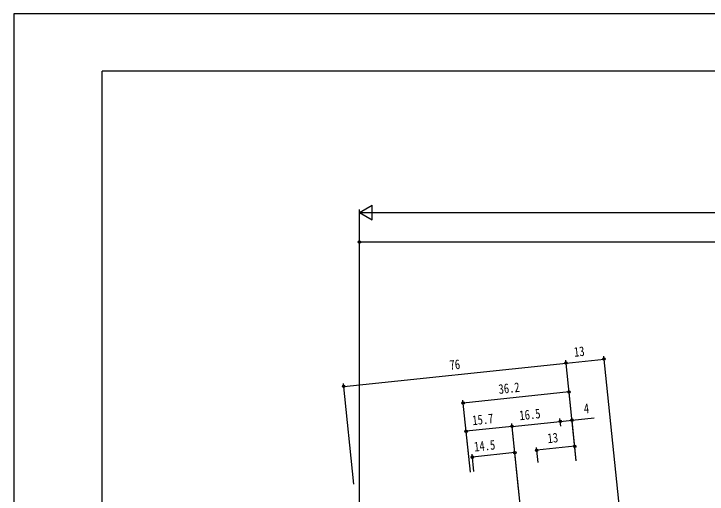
# Model space of a CAD drawing. Units: millimetres, scale not verified. Extents: x -420 to 420, y -297 to 297.
# Drawn here: x -420.5 to -184.8, y 133.7 to 297 of the extents above; entities that cross this region are included whole.
import ezdxf
from ezdxf.enums import TextEntityAlignment as Align

# ---------------------------------------------------------------- set-up
doc = ezdxf.new("R2010")
doc.units = ezdxf.units.MM
doc.header["$LTSCALE"] = 2
doc.layers.add('0-5_YKK_D', color=6, linetype='Continuous')
doc.layers.add('0-6_YKK_ZWAK', color=7, linetype='Continuous')
doc.styles.add('ＭＳ ゴシック', font='')
doc.styles.get('ＭＳ ゴシック').set_extended_font_data('MS Gothic')

msp = doc.modelspace()

# ---------------------------------------------------------------- linework, layer by layer
at = {"layer": '0-5_YKK_D'}
for p, q in [((-302.975, 229.458), (-298.645, 231.958)), ((-298.645, 226.958), (-298.645, 231.958)), ((-302.975, 120.302), (-302.975, 230.458)), ((-302.975, 229.458), (-298.645, 226.958)), ((-302.975, 229.458), (-294.314, 229.458)), ((-297.975, 229.458), (251.099, 229.458)), ((-302.999, 188.044), (-302.999, 220.458)), ((-302.999, 219.458), (-22.999, 219.458)), ((-229.267, 145.044), (-232.867, 179.291)), ((-229.267, 145.044), (-232.867, 179.291)), ((-232.762, 178.297), (-219.833, 179.656)), ((-208.676, 73.504), (-219.938, 180.65)), ((-308.346, 170.353), (-232.762, 178.297)), ((-304.851, 137.1), (-308.45, 171.347)), ((-231.731, 168.482), (-267.732, 164.698)), ((-229.267, 145.044), (-231.835, 169.477)), ((-265.269, 141.26), (-267.837, 165.693)), ((-251.112, 156.758), (-234.702, 158.482)), ((-234.531, 156.853), (-234.806, 159.477)), ((-234.531, 156.853), (-234.806, 159.477)), ((-229.267, 145.044), (-230.828, 159.895)), ((-265.269, 141.26), (-266.83, 156.111)), ((-251.112, 156.758), (-266.725, 155.116)), ((-247.284, 120.343), (-251.216, 157.752)), ((-248.886, 135.583), (-251.216, 157.752)), ((-229.267, 145.044), (-229.892, 150.989)), ((-247.284, 120.343), (-250.279, 148.834)), ((-242.276, 144.446), (-242.821, 149.63)), ((-229.787, 149.995), (-242.716, 148.636)), ((-264.075, 141.385), (-264.699, 147.319)), ((-250.174, 147.84), (-264.594, 146.324))]:
    msp.add_line(p, q, dxfattribs=at)
msp.add_lwpolyline([(-234.702, 158.482), (-230.724, 158.9), (-223.165, 159.695)], dxfattribs=at)
for centre in [(-302.999, 219.458), (-219.833, 179.656), (-232.762, 178.297), (-232.762, 178.297), (-308.346, 170.353), (-231.731, 168.482), (-267.732, 164.698), (-234.702, 158.482), (-234.702, 158.482), (-230.724, 158.9), (-251.112, 156.758), (-251.112, 156.758), (-266.725, 155.116), (-242.716, 148.636), (-229.787, 149.995), (-264.594, 146.324), (-250.174, 147.84)]:
    msp.add_circle(centre, 0.425, dxfattribs=at)
at = {"layer": '0-6_YKK_ZWAK'}
for p in [(389.502, 277.5), (-390.498, -252.5)]:
    msp.add_line(p, (-390.498, 277.5), dxfattribs=at)
msp.add_lwpolyline([(-420.5, -297), (420.5, -297), (420.5, 297), (-420.5, 297)], close=True, dxfattribs=at)

# ---------------------------------------------------------------- texts
at = {"layer": '0-5_YKK_D', "style": 'ＭＳ ゴシック', "width": 0.8}
for s, p in [('13', (-229.782, 179.415)), ('76', (-272.076, 174.969)), ('36.2', (-255.424, 166.796)), ('16.5', (-248.35, 157.852)), ('4', (-226.431, 160.156)), ('15.7', (-264.354, 156.17)), ('13', (-238.782, 150.055)), ('14.5', (-263.722, 147.22))]:
    msp.add_text(s, height=3.299, rotation=6, dxfattribs=at).set_placement(p, align=Align.BOTTOM_LEFT)

doc.saveas('drawing.dxf')
